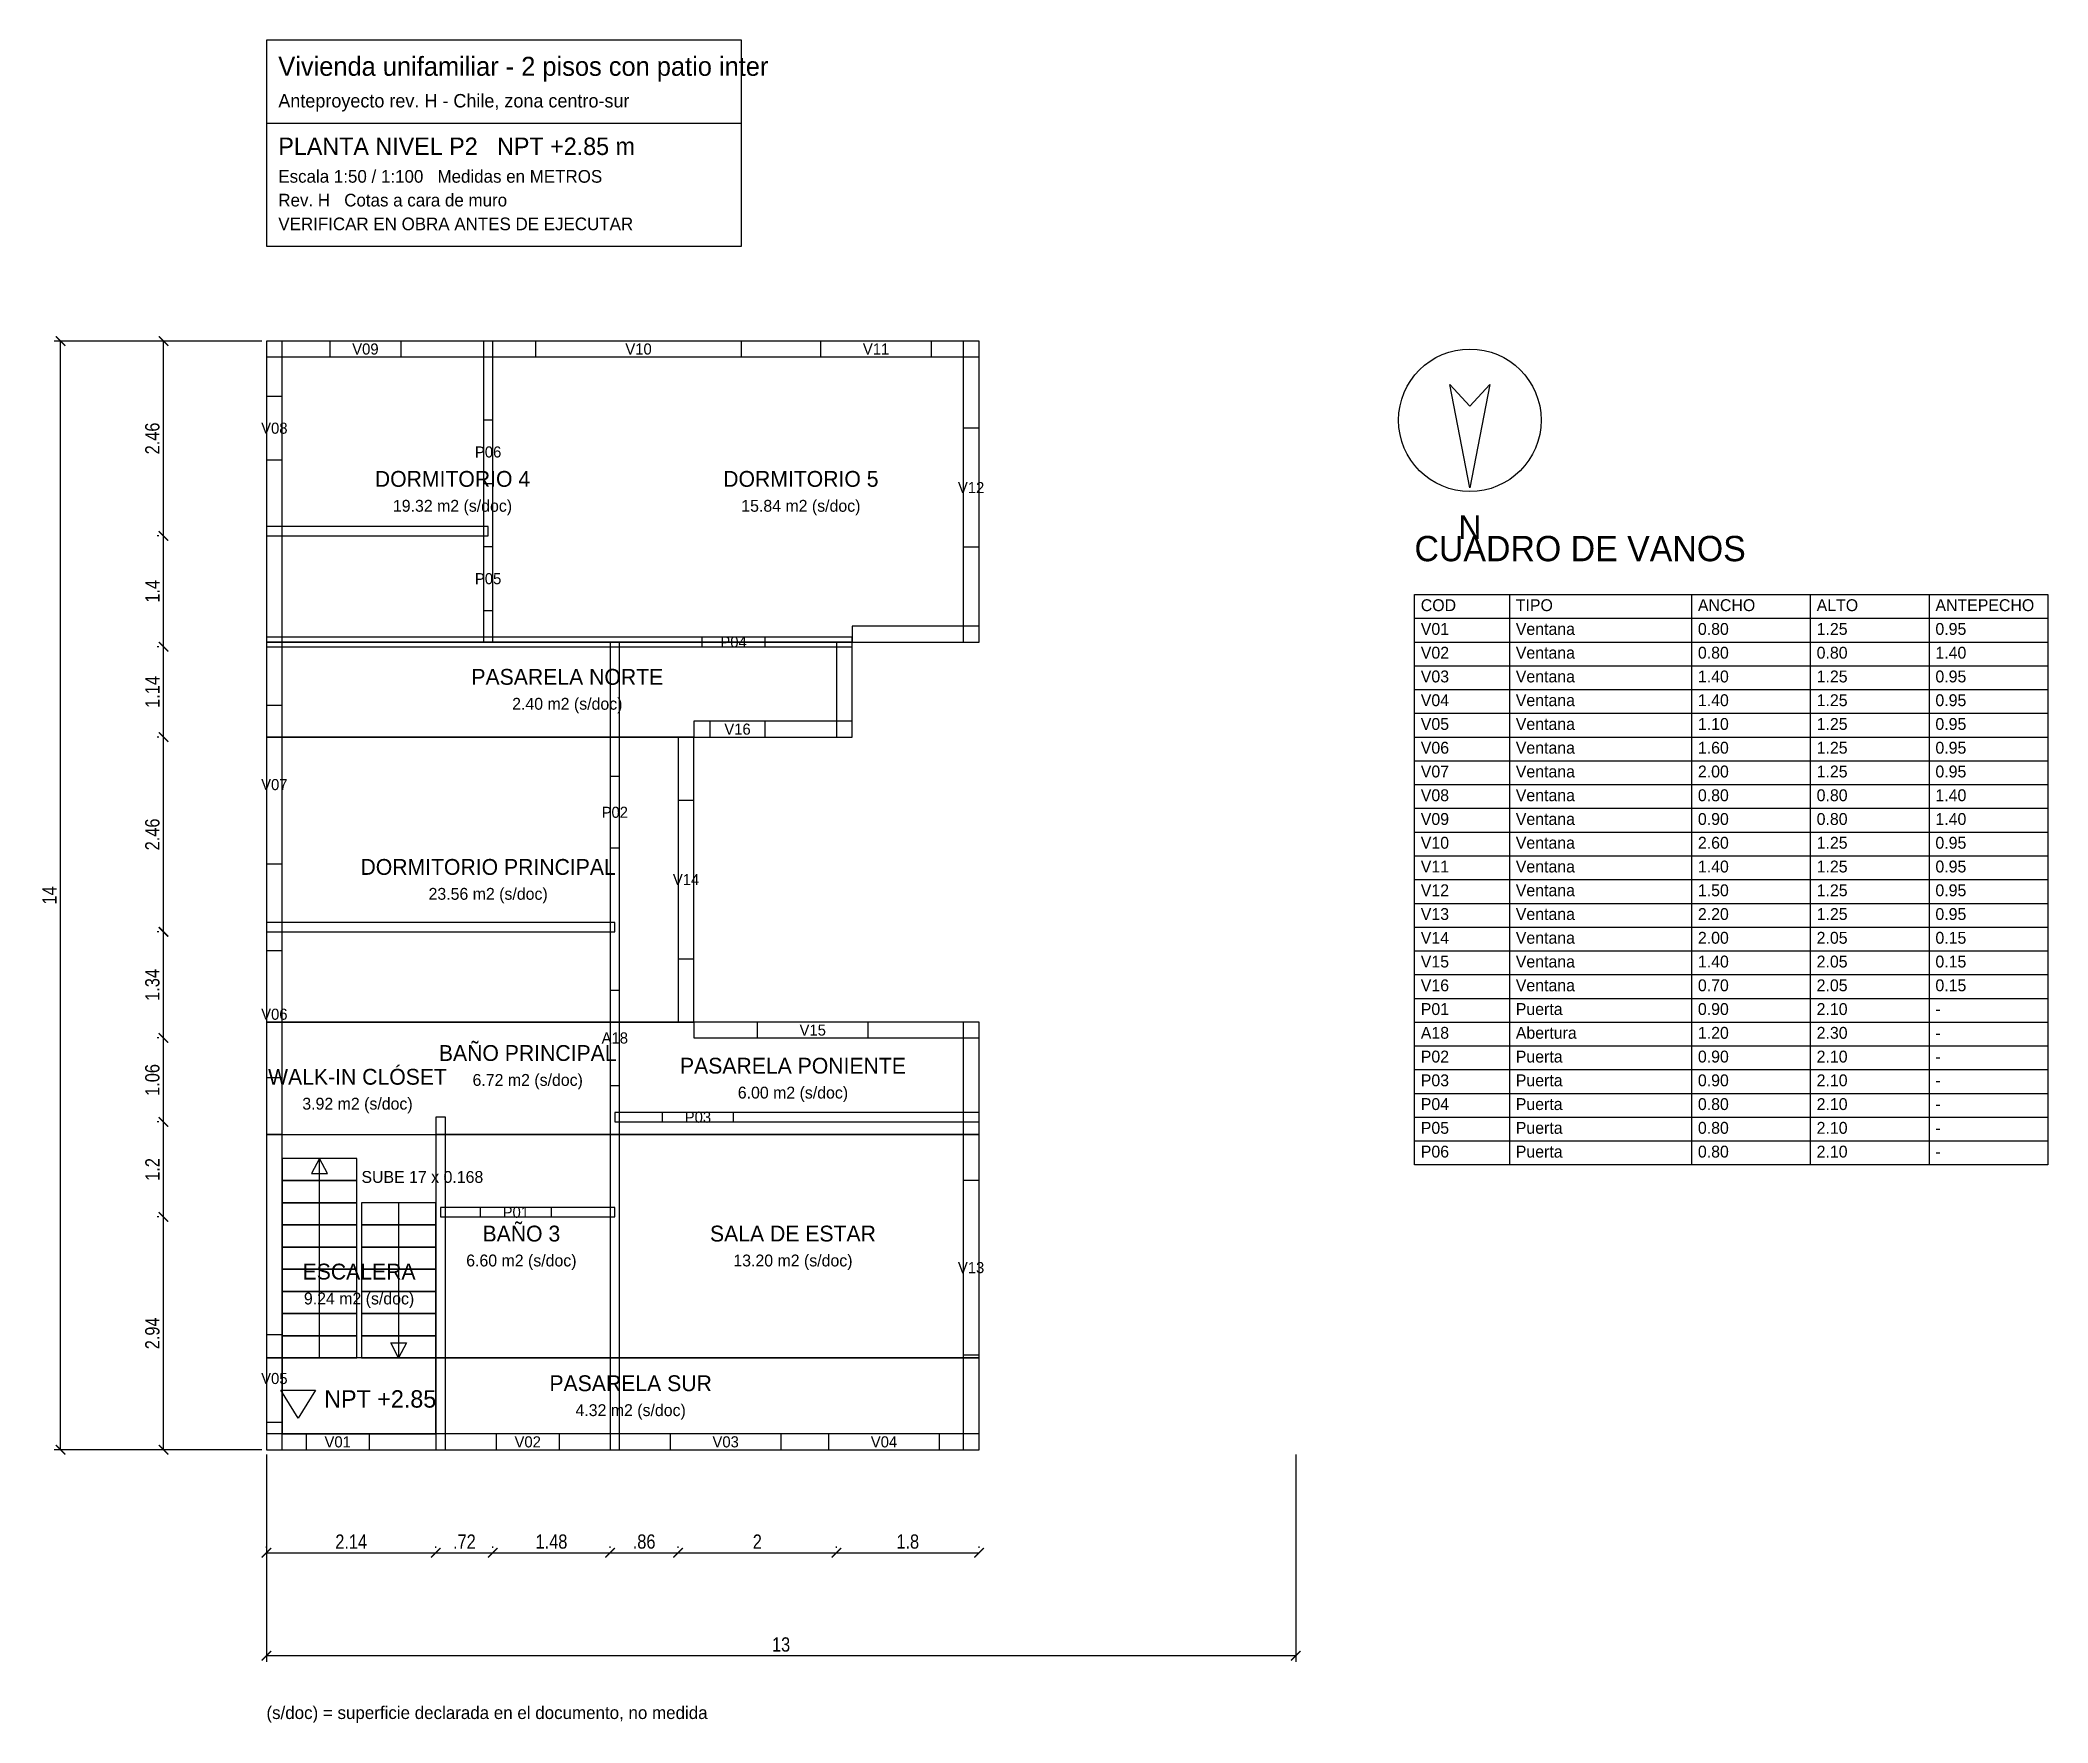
# Model space of a CAD drawing. Header units: metres. Extents: x -2.9 to 22.5, y -3.4 to 17.8.
import ezdxf
from ezdxf.enums import TextEntityAlignment as Align

# ---------------------------------------------------------------- set-up
doc = ezdxf.new("R2010")
doc.units = ezdxf.units.M
for name, color, linetype in [('A-COTA', 1, 'Continuous'), ('A-CUAD', 2, 'Continuous'), ('A-ESCA', 3, 'Continuous'), ('A-LOSA', 8, 'Continuous'), ('A-MURO', 7, 'Continuous'), ('A-RECI', 5, 'Continuous'), ('A-SIMB', 6, 'Continuous'), ('A-TEXT', 2, 'Continuous'), ('A-VANO', 4, 'Continuous')]:
    doc.layers.add(name, color=color, linetype=linetype)
doc.styles.add('OpenSansCondensed-Light', font='OpenSansCondensed-Light.ttf')
doc.dimstyles.new('EZDXF', dxfattribs={"dimtxt": 0.18, "dimasz": 0.12, "dimexe": 0.08, "dimexo": 0.06, "dimgap": 0.05, "dimtad": 1, "dimzin": 12, "dimdsep": 46, "dimtxsty": 'OpenSansCondensed-Light', "dimblk": 'ARCHTICK', "dimcen": 2.5, "dimazin": 3, "dimtfac": 0.5, "dimtmove": 2, "dimatfit": 3})

# ---------------------------------------------------------------- blocks, each defined once
blk = doc.blocks.new('_ARCHTICK')
at = {"color": 0, "linetype": 'BYBLOCK', "const_width": 0.15}
blk.add_lwpolyline([(-0.5, -0.5), (0.5, 0.5)], dxfattribs=at)

msp = doc.modelspace()

# ---------------------------------------------------------------- linework, layer by layer
at = {"layer": 'A-CUAD'}
for p, q in [((15.7, 10.8), (15.7, 3.6)), ((18, 10.8), (18, 3.6)), ((19.5, 10.8), (19.5, 3.6)), ((21, 10.8), (21, 3.6)), ((14.5, 10.5), (22.5, 10.5)), ((14.5, 10.2), (22.5, 10.2)), ((14.5, 9.9), (22.5, 9.9)), ((14.5, 9.6), (22.5, 9.6)), ((14.5, 9.3), (22.5, 9.3)), ((14.5, 9), (22.5, 9)), ((14.5, 8.7), (22.5, 8.7)), ((14.5, 8.4), (22.5, 8.4)), ((14.5, 8.1), (22.5, 8.1)), ((14.5, 7.8), (22.5, 7.8)), ((14.5, 7.5), (22.5, 7.5)), ((14.5, 7.2), (22.5, 7.2)), ((14.5, 6.9), (22.5, 6.9)), ((14.5, 6.6), (22.5, 6.6)), ((14.5, 6.3), (22.5, 6.3)), ((14.5, 6), (22.5, 6)), ((14.5, 5.7), (22.5, 5.7)), ((14.5, 5.4), (22.5, 5.4)), ((14.5, 5.1), (22.5, 5.1)), ((14.5, 4.8), (22.5, 4.8)), ((14.5, 4.5), (22.5, 4.5)), ((14.5, 4.2), (22.5, 4.2)), ((14.5, 3.9), (22.5, 3.9))]:
    msp.add_line(p, q, dxfattribs=at)
msp.add_lwpolyline([(14.5, 10.8), (22.5, 10.8), (22.5, 3.6), (14.5, 3.6)], close=True, dxfattribs=at)
at = {"layer": 'A-ESCA'}
for p, q in [((0.67, 1.16), (0.67, 3.68)), ((1.67, 3.12), (1.67, 1.16))]:
    msp.add_line(p, q, dxfattribs=at)
for points in [[(0.2, 3.4), (1.14, 3.4), (1.14, 3.68), (0.2, 3.68)], [(0.67, 3.68), (0.57, 3.488), (0.77, 3.488)], [(0.2, 3.12), (1.14, 3.12), (1.14, 3.4), (0.2, 3.4)], [(0.2, 2.84), (1.14, 2.84), (1.14, 3.12), (0.2, 3.12)], [(1.2, 2.84), (2.14, 2.84), (2.14, 3.12), (1.2, 3.12)], [(0.2, 2.56), (1.14, 2.56), (1.14, 2.84), (0.2, 2.84)], [(1.2, 2.56), (2.14, 2.56), (2.14, 2.84), (1.2, 2.84)], [(0.2, 2.28), (1.14, 2.28), (1.14, 2.56), (0.2, 2.56)], [(1.2, 2.28), (2.14, 2.28), (2.14, 2.56), (1.2, 2.56)], [(0.2, 2), (1.14, 2), (1.14, 2.28), (0.2, 2.28)], [(1.2, 2), (2.14, 2), (2.14, 2.28), (1.2, 2.28)], [(0.2, 1.72), (1.14, 1.72), (1.14, 2), (0.2, 2)], [(1.2, 1.72), (2.14, 1.72), (2.14, 2), (1.2, 2)], [(0.2, 1.44), (1.14, 1.44), (1.14, 1.72), (0.2, 1.72)], [(1.2, 1.44), (2.14, 1.44), (2.14, 1.72), (1.2, 1.72)], [(0.2, 1.16), (1.14, 1.16), (1.14, 1.44), (0.2, 1.44)], [(1.2, 1.16), (2.14, 1.16), (2.14, 1.44), (1.2, 1.44)], [(1.67, 1.16), (1.57, 1.352), (1.77, 1.352)], [(0.2, 0.2), (2.14, 0.2), (2.14, 1.16), (0.2, 1.16)]]:
    msp.add_lwpolyline(points, close=True, dxfattribs=at)
at = {"layer": 'A-LOSA'}
for points in [[(0, 10.2), (9, 10.2), (9, 14), (0, 14)], [(0, 9), (7.4, 9), (7.4, 10.2), (0, 10.2)], [(0, 5.4), (5.4, 5.4), (5.4, 9), (0, 9)], [(0, 3.98), (9, 3.98), (9, 5.4), (0, 5.4)], [(0, 1.16), (0.2, 1.16), (0.2, 3.98), (0, 3.98)], [(2.14, 1.16), (9, 1.16), (9, 3.98), (2.14, 3.98)], [(0, 0), (9, 0), (9, 1.16), (0, 1.16)]]:
    msp.add_lwpolyline(points, close=True, dxfattribs=at)
at = {"layer": 'A-MURO'}
for points in [[(9, 14), (0, 14), (0, 13.8), (9, 13.8)], [(0, 14), (0, 0), (0.2, 0), (0.2, 14)], [(2.86, 10.2), (2.86, 14), (2.74, 14), (2.74, 10.2)], [(9, 10.2), (9, 14), (8.8, 14), (8.8, 10.2)], [(0, 11.54), (2.8, 11.54), (2.8, 11.66), (0, 11.66)], [(7.4, 10.2), (9, 10.2), (9, 10.4), (7.4, 10.4)], [(0, 10.14), (7.4, 10.14), (7.4, 10.26), (0, 10.26)], [(4.46, 0), (4.46, 10.2), (4.34, 10.2), (4.34, 0)], [(7.4, 9), (7.4, 10.2), (7.2, 10.2), (7.2, 9)], [(5.4, 9), (7.4, 9), (7.4, 9.2), (5.4, 9.2)], [(5.4, 5.4), (5.4, 9), (5.2, 9), (5.2, 5.4)], [(0, 6.54), (4.4, 6.54), (4.4, 6.66), (0, 6.66)], [(9, 5.4), (5.4, 5.4), (5.4, 5.2), (9, 5.2)], [(9, 0), (9, 5.4), (8.8, 5.4), (8.8, 0)], [(2.26, 0), (2.26, 4.2), (2.14, 4.2), (2.14, 0)], [(4.4, 4.14), (9, 4.14), (9, 4.26), (4.4, 4.26)], [(2.2, 2.94), (4.4, 2.94), (4.4, 3.06), (2.2, 3.06)], [(0, 0), (9, 0), (9, 0.2), (0, 0.2)]]:
    msp.add_lwpolyline(points, close=True, dxfattribs=at)
at = {"layer": 'A-SIMB'}
for points in [[(15.2, 12.145), (14.948, 13.45), (15.2, 13.18), (15.452, 13.45)], [(0.4, 0.4), (0.18, 0.752), (0.62, 0.752)]]:
    msp.add_lwpolyline(points, close=True, dxfattribs=at)
msp.add_circle((15.2, 13), 0.9, dxfattribs=at)
at = {"layer": 'A-TEXT'}
msp.add_line((0, 16.75), (6, 16.75), dxfattribs=at)
msp.add_lwpolyline([(0, 15.2), (6, 15.2), (6, 17.8), (0, 17.8)], close=True, dxfattribs=at)
at = {"layer": 'A-VANO'}
for points in [[(0.8, 13.8), (1.7, 13.8), (1.7, 14), (0.8, 14)], [(3.4, 13.8), (6, 13.8), (6, 14), (3.4, 14)], [(7, 13.8), (8.4, 13.8), (8.4, 14), (7, 14)], [(0, 12.5), (0.2, 12.5), (0.2, 13.3), (0, 13.3)], [(2.74, 12.2), (2.86, 12.2), (2.86, 13), (2.74, 13)], [(8.8, 11.4), (9, 11.4), (9, 12.9), (8.8, 12.9)], [(2.74, 10.6), (2.86, 10.6), (2.86, 11.4), (2.74, 11.4)], [(5.5, 10.14), (6.3, 10.14), (6.3, 10.26), (5.5, 10.26)], [(0, 7.4), (0.2, 7.4), (0.2, 9.4), (0, 9.4)], [(5.6, 9), (6.3, 9), (6.3, 9.2), (5.6, 9.2)], [(4.34, 7.6), (4.46, 7.6), (4.46, 8.5), (4.34, 8.5)], [(5.2, 6.2), (5.4, 6.2), (5.4, 8.2), (5.2, 8.2)], [(0, 4.7), (0.2, 4.7), (0.2, 6.3), (0, 6.3)], [(4.34, 4.6), (4.46, 4.6), (4.46, 5.8), (4.34, 5.8)], [(6.2, 5.2), (7.6, 5.2), (7.6, 5.4), (6.2, 5.4)], [(5, 4.14), (5.9, 4.14), (5.9, 4.26), (5, 4.26)], [(8.8, 1.2), (9, 1.2), (9, 3.4), (8.8, 3.4)], [(2.7, 2.94), (3.6, 2.94), (3.6, 3.06), (2.7, 3.06)], [(0, 0.35), (0.2, 0.35), (0.2, 1.45), (0, 1.45)], [(0.5, 0), (1.3, 0), (1.3, 0.2), (0.5, 0.2)], [(2.9, 0), (3.7, 0), (3.7, 0.2), (2.9, 0.2)], [(5.1, 0), (6.5, 0), (6.5, 0.2), (5.1, 0.2)], [(7.1, 0), (8.5, 0), (8.5, 0.2), (7.1, 0.2)]]:
    msp.add_lwpolyline(points, close=True, dxfattribs=at)

# ---------------------------------------------------------------- texts
at = {"layer": 'A-CUAD'}
for s, height, p in [('CUADRO DE VANOS', 0.32, (14.5, 11.22)), ('COD', 0.15, (14.58, 10.59)), ('TIPO', 0.15, (15.78, 10.59)), ('ANCHO', 0.15, (18.08, 10.59)), ('ALTO', 0.15, (19.58, 10.59)), ('ANTEPECHO', 0.15, (21.08, 10.59)), ('V01', 0.15, (14.58, 10.29)), ('Ventana', 0.15, (15.78, 10.29)), ('0.80', 0.15, (18.08, 10.29)), ('1.25', 0.15, (19.58, 10.29)), ('0.95', 0.15, (21.08, 10.29)), ('V02', 0.15, (14.58, 9.99)), ('Ventana', 0.15, (15.78, 9.99)), ('0.80', 0.15, (18.08, 9.99)), ('0.80', 0.15, (19.58, 9.99)), ('1.40', 0.15, (21.08, 9.99)), ('V03', 0.15, (14.58, 9.69)), ('Ventana', 0.15, (15.78, 9.69)), ('1.40', 0.15, (18.08, 9.69)), ('1.25', 0.15, (19.58, 9.69)), ('0.95', 0.15, (21.08, 9.69)), ('V04', 0.15, (14.58, 9.39)), ('Ventana', 0.15, (15.78, 9.39)), ('1.40', 0.15, (18.08, 9.39)), ('1.25', 0.15, (19.58, 9.39)), ('0.95', 0.15, (21.08, 9.39)), ('V05', 0.15, (14.58, 9.09)), ('Ventana', 0.15, (15.78, 9.09)), ('1.10', 0.15, (18.08, 9.09)), ('1.25', 0.15, (19.58, 9.09)), ('0.95', 0.15, (21.08, 9.09)), ('V06', 0.15, (14.58, 8.79)), ('Ventana', 0.15, (15.78, 8.79)), ('1.60', 0.15, (18.08, 8.79)), ('1.25', 0.15, (19.58, 8.79)), ('0.95', 0.15, (21.08, 8.79)), ('V07', 0.15, (14.58, 8.49)), ('Ventana', 0.15, (15.78, 8.49)), ('2.00', 0.15, (18.08, 8.49)), ('1.25', 0.15, (19.58, 8.49)), ('0.95', 0.15, (21.08, 8.49)), ('V08', 0.15, (14.58, 8.19)), ('Ventana', 0.15, (15.78, 8.19)), ('0.80', 0.15, (18.08, 8.19)), ('0.80', 0.15, (19.58, 8.19)), ('1.40', 0.15, (21.08, 8.19)), ('V09', 0.15, (14.58, 7.89)), ('Ventana', 0.15, (15.78, 7.89)), ('0.90', 0.15, (18.08, 7.89)), ('0.80', 0.15, (19.58, 7.89)), ('1.40', 0.15, (21.08, 7.89)), ('V10', 0.15, (14.58, 7.59)), ('Ventana', 0.15, (15.78, 7.59)), ('2.60', 0.15, (18.08, 7.59)), ('1.25', 0.15, (19.58, 7.59)), ('0.95', 0.15, (21.08, 7.59)), ('V11', 0.15, (14.58, 7.29)), ('Ventana', 0.15, (15.78, 7.29)), ('1.40', 0.15, (18.08, 7.29)), ('1.25', 0.15, (19.58, 7.29)), ('0.95', 0.15, (21.08, 7.29)), ('V12', 0.15, (14.58, 6.99)), ('Ventana', 0.15, (15.78, 6.99)), ('1.50', 0.15, (18.08, 6.99)), ('1.25', 0.15, (19.58, 6.99)), ('0.95', 0.15, (21.08, 6.99)), ('V13', 0.15, (14.58, 6.69)), ('Ventana', 0.15, (15.78, 6.69)), ('2.20', 0.15, (18.08, 6.69)), ('1.25', 0.15, (19.58, 6.69)), ('0.95', 0.15, (21.08, 6.69)), ('V14', 0.15, (14.58, 6.39)), ('Ventana', 0.15, (15.78, 6.39)), ('2.00', 0.15, (18.08, 6.39)), ('2.05', 0.15, (19.58, 6.39)), ('0.15', 0.15, (21.08, 6.39)), ('V15', 0.15, (14.58, 6.09)), ('Ventana', 0.15, (15.78, 6.09)), ('1.40', 0.15, (18.08, 6.09)), ('2.05', 0.15, (19.58, 6.09)), ('0.15', 0.15, (21.08, 6.09)), ('V16', 0.15, (14.58, 5.79)), ('Ventana', 0.15, (15.78, 5.79)), ('0.70', 0.15, (18.08, 5.79)), ('2.05', 0.15, (19.58, 5.79)), ('0.15', 0.15, (21.08, 5.79)), ('P01', 0.15, (14.58, 5.49)), ('Puerta', 0.15, (15.78, 5.49)), ('0.90', 0.15, (18.08, 5.49)), ('2.10', 0.15, (19.58, 5.49)), ('A18', 0.15, (14.58, 5.19)), ('Abertura', 0.15, (15.78, 5.19)), ('1.20', 0.15, (18.08, 5.19)), ('2.30', 0.15, (19.58, 5.19)), ('-', 0.15, (21.08, 5.49)), ('-', 0.15, (21.08, 5.19)), ('P02', 0.15, (14.58, 4.89)), ('Puerta', 0.15, (15.78, 4.89)), ('0.90', 0.15, (18.08, 4.89)), ('2.10', 0.15, (19.58, 4.89)), ('-', 0.15, (21.08, 4.89)), ('P03', 0.15, (14.58, 4.59)), ('Puerta', 0.15, (15.78, 4.59)), ('0.90', 0.15, (18.08, 4.59)), ('2.10', 0.15, (19.58, 4.59)), ('-', 0.15, (21.08, 4.59)), ('P04', 0.15, (14.58, 4.29)), ('Puerta', 0.15, (15.78, 4.29)), ('0.80', 0.15, (18.08, 4.29)), ('2.10', 0.15, (19.58, 4.29)), ('-', 0.15, (21.08, 4.29)), ('P05', 0.15, (14.58, 3.99)), ('Puerta', 0.15, (15.78, 3.99)), ('0.80', 0.15, (18.08, 3.99)), ('2.10', 0.15, (19.58, 3.99)), ('P06', 0.15, (14.58, 3.69)), ('Puerta', 0.15, (15.78, 3.69)), ('0.80', 0.15, (18.08, 3.69)), ('2.10', 0.15, (19.58, 3.69)), ('-', 0.15, (21.08, 3.99)), ('-', 0.15, (21.08, 3.69))]:
    msp.add_text(s, height=height, dxfattribs=at).set_placement(p)
at = {"layer": 'A-ESCA'}
msp.add_text('SUBE 17 x 0.168', height=0.15, dxfattribs=at).set_placement((1.2, 3.37))
at = {"layer": 'A-RECI'}
for s, height, p in [('DORMITORIO 4', 0.2, (2.35, 12.26)), ('DORMITORIO 5', 0.2, (6.75, 12.26)), ('19.32 m2 (s/doc)', 0.15, (2.35, 11.92)), ('15.84 m2 (s/doc)', 0.15, (6.75, 11.92)), ('PASARELA NORTE', 0.2, (3.8, 9.76)), ('2.40 m2 (s/doc)', 0.15, (3.8, 9.42)), ('DORMITORIO PRINCIPAL', 0.2, (2.8, 7.36)), ('23.56 m2 (s/doc)', 0.15, (2.8, 7.02)), ('BAÑO PRINCIPAL', 0.2, (3.3, 5.01)), ('WALK-IN CLÓSET', 0.2, (1.15, 4.71)), ('PASARELA PONIENTE', 0.2, (6.65, 4.85)), ('6.72 m2 (s/doc)', 0.15, (3.3, 4.67)), ('6.00 m2 (s/doc)', 0.15, (6.65, 4.51)), ('3.92 m2 (s/doc)', 0.15, (1.15, 4.37)), ('BAÑO 3', 0.2, (3.22, 2.73)), ('SALA DE ESTAR', 0.2, (6.65, 2.73)), ('ESCALERA', 0.2, (1.17, 2.25)), ('6.60 m2 (s/doc)', 0.15, (3.22, 2.39)), ('13.20 m2 (s/doc)', 0.15, (6.65, 2.39)), ('9.24 m2 (s/doc)', 0.15, (1.17, 1.91)), ('PASARELA SUR', 0.2, (4.6, 0.84)), ('4.32 m2 (s/doc)', 0.15, (4.6, 0.5))]:
    msp.add_text(s, height=height, dxfattribs=at).set_placement(p, align=Align.MIDDLE_CENTER)
at = {"layer": 'A-SIMB'}
msp.add_text('N', height=0.3, dxfattribs=at).set_placement((15.2, 11.65), align=Align.MIDDLE_CENTER)
msp.add_text('NPT +2.85', height=0.22, dxfattribs=at).set_placement((0.73, 0.532))
at = {"layer": 'A-TEXT'}
for s, height, p in [('Vivienda unifamiliar - 2 pisos con patio inter', 0.24, (0.15, 17.35)), ('Anteproyecto rev. H - Chile, zona centro-sur', 0.17, (0.15, 16.95)), ('PLANTA NIVEL P2   NPT +2.85 m', 0.22, (0.15, 16.35)), ('Escala 1:50 / 1:100   Medidas en METROS', 0.16, (0.15, 16)), ('Rev. H   Cotas a cara de muro', 0.16, (0.15, 15.7)), ('VERIFICAR EN OBRA ANTES DE EJECUTAR', 0.16, (0.15, 15.4)), ('(s/doc) = superficie declarada en el documento, no medida', 0.16, (0, -3.4))]:
    msp.add_text(s, height=height, dxfattribs=at).set_placement(p)
at = {"layer": 'A-VANO'}
for s, p in [('V09', (1.25, 13.9)), ('V10', (4.7, 13.9)), ('V11', (7.7, 13.9)), ('V08', (0.1, 12.9)), ('P06', (2.8, 12.6)), ('V12', (8.9, 12.15)), ('P05', (2.8, 11)), ('P04', (5.9, 10.2)), ('V16', (5.95, 9.1)), ('V07', (0.1, 8.4)), ('P02', (4.4, 8.05)), ('V14', (5.3, 7.2)), ('V06', (0.1, 5.5)), ('V15', (6.9, 5.3)), ('A18', (4.4, 5.2)), ('P03', (5.45, 4.2)), ('P01', (3.15, 3)), ('V13', (8.9, 2.3)), ('V05', (0.1, 0.9)), ('V01', (0.9, 0.1)), ('V02', (3.3, 0.1)), ('V03', (5.8, 0.1)), ('V04', (7.8, 0.1))]:
    msp.add_text(s, height=0.14, dxfattribs=at).set_placement(p, align=Align.MIDDLE_CENTER)

# ---------------------------------------------------------------- dimensions: what is measured, and where the dimension line sits
at = {"layer": 'A-COTA'}
for base, p1, p2 in [((-2.6, 0), (0, 0), (0, 14)), ((-1.3, 11.54), (-1.3, 11.54), (-1.3, 14)), ((-1.3, 10.14), (-1.3, 10.14), (-1.3, 11.54)), ((-1.3, 9), (-1.3, 9), (-1.3, 10.14)), ((-1.3, 6.54), (-1.3, 6.54), (-1.3, 9)), ((-1.3, 5.2), (-1.3, 5.2), (-1.3, 6.54)), ((-1.3, 4.14), (-1.3, 4.14), (-1.3, 5.2)), ((-1.3, 2.94), (-1.3, 2.94), (-1.3, 4.14)), ((-1.3, 0), (-1.3, 0), (-1.3, 2.94))]:
    msp.add_linear_dim(base=base, p1=p1, p2=p2, angle=90, dimstyle='EZDXF', dxfattribs=at).render()
for base, p1, p2 in [((0, -2.6), (0, 0), (13, 0)), ((0, -1.3), (0, -1.3), (2.14, -1.3)), ((2.14, -1.3), (2.14, -1.3), (2.86, -1.3)), ((2.86, -1.3), (2.86, -1.3), (4.34, -1.3)), ((4.34, -1.3), (4.34, -1.3), (5.2, -1.3)), ((5.2, -1.3), (5.2, -1.3), (7.2, -1.3)), ((7.2, -1.3), (7.2, -1.3), (9, -1.3))]:
    msp.add_linear_dim(base=base, p1=p1, p2=p2, dimstyle='EZDXF', dxfattribs=at).render()

doc.saveas('drawing.dxf')
